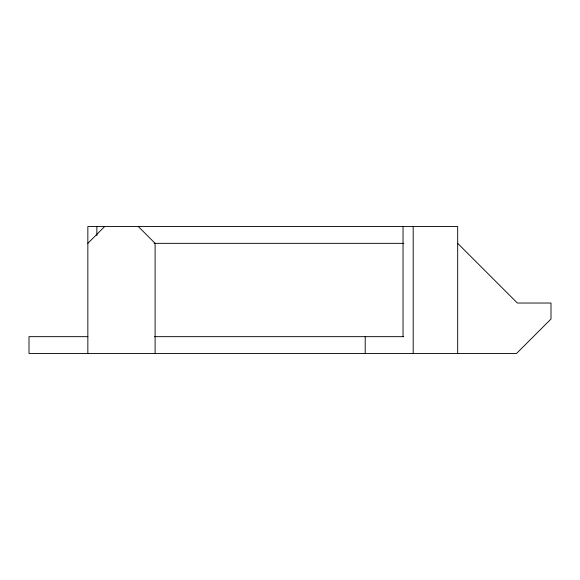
<?xml version="1.0" encoding="UTF-8"?>
<svg xmlns="http://www.w3.org/2000/svg" width="580" height="580" viewBox="0 0 580 580"><rect width="100%" height="100%" fill="white"/><g stroke="black" fill="none" stroke-linecap="round" stroke-linejoin="round"><path stroke-width="0.87" d="M87.848 243.339L104.661 226.526M154.142 243.339L403.782 243.339M87.848 336.661L29 336.661L29 353.474L516.534 353.474L551 319.007L551 303.028L517.375 303.028L457.678 243.339M154.505 336.661L403.76 336.661M138.294 226.526L155.106 243.339L155.106 353.474M457.678 353.474L457.678 226.526L87.848 226.526L87.848 353.474M413.185 226.526L413.185 353.474M403.035 226.526L403.035 336.661M365.204 336.661L365.204 353.474M96.853 226.526L96.853 235.552"/></g></svg>
